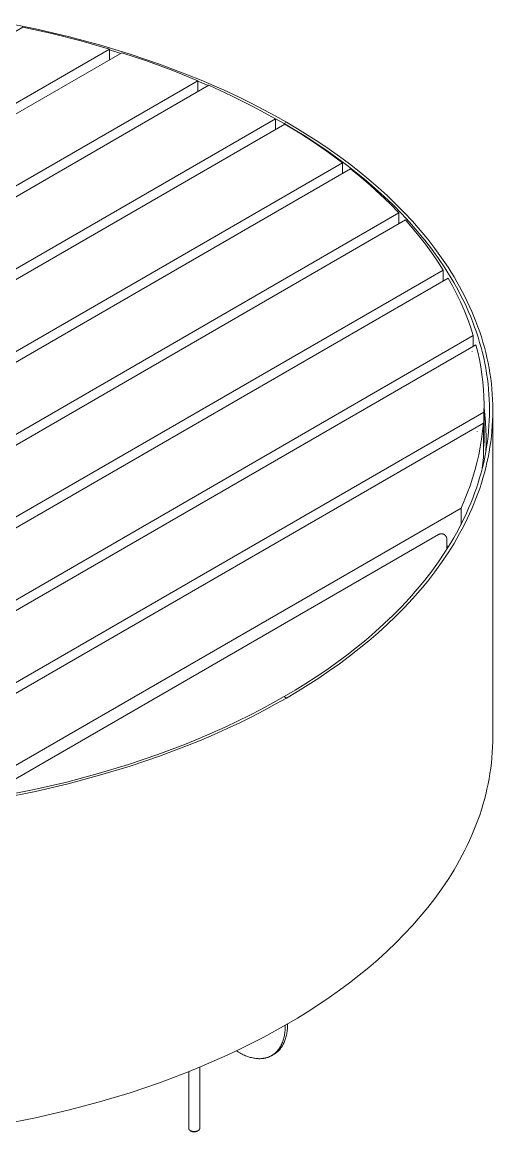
# Model space of a CAD drawing. Header units: inches. Extents: x 6 to 196, y 6 to 118.
# Drawn here: x 179.41 to 196.24, y 76.45 to 116.1 of the extents above; entities that cross this region are included whole.
import ezdxf

# ---------------------------------------------------------------- set-up
doc = ezdxf.new("R2010")
doc.units = ezdxf.units.IN
doc.layers.add('ZANO_R', color=7, linetype='Continuous', lineweight=0)

msp = doc.modelspace()

# ---------------------------------------------------------------- linework, layer by layer
at = {"layer": 'ZANO_R'}
for p, q in [((179.43276, 115.92224), (147.61706, 97.55344)), ((178.68474, 116.0996), (179.88339, 115.85995)), ((180.47346, 115.69189), (179.43276, 115.92224)), ((179.88339, 115.85995), (181.04912, 115.5884)), ((181.50697, 115.43112), (180.47346, 115.69189)), ((181.04912, 115.5884), (182.17841, 115.28691)), ((182.53238, 115.14015), (181.50697, 115.43112)), ((148.97169, 95.76388), (182.53238, 115.14015)), ((182.96811, 115.00598), (149.20408, 95.5123)), ((182.17841, 115.28691), (183.26817, 114.95757)), ((182.53238, 115.14015), (182.53238, 114.7544)), ((182.53238, 115.10754), (182.93294, 114.98567)), ((183.88709, 114.70161), (182.96811, 115.00598)), ((183.26817, 114.95757), (184.31576, 114.60258)), ((184.79623, 114.36901), (183.88709, 114.70161)), ((184.31576, 114.60258), (185.31894, 114.22424)), ((185.69467, 114.00849), (184.79623, 114.36901)), ((185.31894, 114.22424), (185.8033, 114.02705)), ((150.93177, 93.93813), (185.69467, 114.00849)), ((186.07789, 113.844), (151.21669, 93.71687)), ((185.69467, 114.00849), (185.69467, 113.62274)), ((185.69467, 113.98821), (186.05977, 113.83354)), ((185.8033, 114.02705), (186.27594, 113.82489)), ((186.88798, 113.47405), (186.07789, 113.844)), ((186.27594, 113.82489), (186.73668, 113.61807)), ((186.73668, 113.61807), (187.18541, 113.40688)), ((187.68495, 113.07663), (186.88798, 113.47405)), ((187.18541, 113.40688), (187.62201, 113.19161)), ((187.62201, 113.19161), (188.04642, 112.97254)), ((188.46787, 112.6522), (187.68495, 113.07663)), ((153.28095, 92.33702), (188.46787, 112.6522)), ((188.04642, 112.97254), (188.45856, 112.74998)), ((188.45856, 112.74998), (188.85841, 112.52419)), ((188.46787, 112.6522), (188.46787, 112.26645)), ((188.46787, 112.65021), (188.7749, 112.47597)), ((188.80194, 112.45932), (153.61501, 92.14414)), ((188.7749, 112.47597), (188.85841, 112.52419)), ((188.7749, 112.44371), (188.7749, 112.47597)), ((188.7749, 112.47597), (189.16414, 112.2462)), ((188.80013, 112.30271), (188.80005, 112.2975)), ((189.33313, 112.13748), (188.80194, 112.45932)), ((188.85841, 112.52419), (189.24949, 112.29333)), ((189.16414, 112.2462), (189.54783, 112.00936)), ((189.24949, 112.29333), (189.63498, 112.05538)), ((189.85454, 111.80002), (189.33313, 112.13748)), ((189.54783, 112.00936), (189.92548, 111.76548)), ((189.63498, 112.05538), (190.01441, 111.81035)), ((190.36572, 111.44725), (189.85454, 111.80002)), ((189.92548, 111.76548), (190.29659, 111.51459)), ((190.01441, 111.81035), (190.38728, 111.55828)), ((190.29659, 111.51459), (190.66067, 111.25673)), ((190.8662, 111.07947), (190.36572, 111.44725)), ((190.38728, 111.55828), (190.75307, 111.29921)), ((156.005, 90.95234), (190.8662, 111.07947)), ((190.66067, 111.25673), (191.01722, 110.99197)), ((190.75307, 111.29921), (191.1113, 111.0332)), ((190.8662, 111.07947), (190.8662, 110.69372)), ((191.1113, 111.0332), (191.46144, 110.76032)), ((191.15111, 110.85821), (156.38822, 90.78785)), ((191.01722, 110.99197), (191.36572, 110.72037)), ((191.51438, 110.5634), (191.15111, 110.85821)), ((191.36572, 110.72037), (191.70568, 110.44203)), ((191.46144, 110.76032), (191.803, 110.48067)), ((191.86907, 110.25833), (191.51438, 110.5634)), ((191.70568, 110.44203), (192.03657, 110.15705)), ((191.803, 110.48067), (192.13545, 110.19435)), ((192.21489, 109.94323), (191.86907, 110.25833)), ((192.03657, 110.15705), (192.3579, 109.86556)), ((192.13545, 110.19435), (192.45829, 109.90148)), ((192.55156, 109.61838), (192.21489, 109.94323)), ((192.3579, 109.86556), (192.66917, 109.56768)), ((192.45829, 109.90148), (192.77103, 109.6022)), ((192.8788, 109.28404), (192.55156, 109.61838)), ((192.66917, 109.56768), (192.96987, 109.26357)), ((192.77103, 109.6022), (193.07315, 109.29666)), ((159.11477, 89.79036), (192.8788, 109.28404)), ((192.8788, 109.28404), (192.8788, 108.89829)), ((192.96987, 109.26357), (193.25952, 108.9534)), ((193.07315, 109.29666), (193.36416, 108.98503)), ((193.1112, 109.03246), (159.55051, 89.65619)), ((193.35882, 108.75143), (193.1112, 109.03246)), ((193.25952, 108.9534), (193.53764, 108.63735)), ((193.59798, 108.46317), (193.35882, 108.75143)), ((193.36416, 108.98503), (193.64358, 108.66749)), ((193.64358, 108.66749), (193.91095, 108.34424)), ((193.53764, 108.63735), (193.80375, 108.31561)), ((193.82846, 108.16792), (193.59798, 108.46317)), ((193.80375, 108.31561), (194.05739, 107.98841)), ((193.91095, 108.34424), (194.16579, 108.01549)), ((194.05005, 107.86594), (193.82846, 108.16792)), ((194.26257, 107.55751), (194.05005, 107.86594)), ((194.05739, 107.98841), (194.29812, 107.65597)), ((194.16579, 108.01549), (194.40765, 107.68148)), ((194.46583, 107.2429), (194.26257, 107.55751)), ((194.29812, 107.65597), (194.52552, 107.31853)), ((194.40765, 107.68148), (194.63612, 107.34246)), ((162.65013, 88.8741), (194.46583, 107.2429)), ((194.46583, 107.2429), (194.46583, 106.85715)), ((194.52552, 107.31853), (194.63409, 107.14802)), ((194.63409, 107.14802), (194.73916, 106.97636)), ((194.63612, 107.34246), (194.7452, 107.17115)), ((194.7452, 107.17115), (194.85077, 106.99868)), ((194.63771, 106.95639), (163.14638, 88.77486)), ((194.79502, 106.6769), (194.63771, 106.95639)), ((194.73916, 106.97636), (194.84071, 106.80358)), ((194.94316, 106.39245), (194.79502, 106.6769)), ((194.84071, 106.80358), (194.93867, 106.62973)), ((194.85077, 106.99868), (194.95279, 106.82509)), ((194.95279, 106.82509), (195.05121, 106.65041)), ((194.93867, 106.62973), (195.033, 106.45483)), ((195.08199, 106.10333), (194.94316, 106.39245)), ((195.033, 106.45483), (195.12365, 106.27892)), ((195.05121, 106.65041), (195.14599, 106.47469)), ((195.12365, 106.27892), (195.2106, 106.10204)), ((195.14599, 106.47469), (195.23707, 106.29795)), ((195.23707, 106.29795), (195.32442, 106.12025)), ((195.21134, 105.80986), (195.08199, 106.10333)), ((195.2106, 106.10204), (195.29378, 105.92424)), ((195.29378, 105.92424), (195.37317, 105.74554)), ((195.32442, 106.12025), (195.408, 105.9416)), ((195.408, 105.9416), (195.48776, 105.76206)), ((195.33109, 105.51233), (195.21134, 105.80986)), ((195.44111, 105.21108), (195.33109, 105.51233)), ((195.37317, 105.74554), (195.44872, 105.56599)), ((195.44872, 105.56599), (195.52041, 105.38563)), ((195.48776, 105.76206), (195.56367, 105.58167)), ((195.56367, 105.58167), (195.63569, 105.40046)), ((195.54128, 104.90641), (195.44111, 105.21108)), ((195.52041, 105.38563), (195.58818, 105.2045)), ((195.58818, 105.2045), (195.65202, 105.02265)), ((195.63569, 105.40046), (195.70379, 105.21848)), ((195.70379, 105.21848), (195.76793, 105.03576)), ((166.69705, 88.25318), (195.54128, 104.90641)), ((195.54128, 104.90641), (195.54128, 104.52066)), ((195.65202, 105.02265), (195.71189, 104.84011)), ((195.71189, 104.84011), (195.76776, 104.65692)), ((195.76793, 105.03576), (195.82808, 104.85236)), ((195.82808, 104.85236), (195.88421, 104.66832)), ((195.63606, 104.57538), (167.27041, 88.19846)), ((195.50211, 104.34229), (195.49768, 104.33475)), ((195.70179, 104.3132), (195.63606, 104.57538)), ((195.75909, 104.04906), (195.70179, 104.3132)), ((195.76776, 104.65692), (195.8196, 104.47314)), ((195.8196, 104.47314), (195.86739, 104.28881)), ((195.86739, 104.28881), (195.91111, 104.10397)), ((195.88421, 104.66832), (195.9363, 104.48367)), ((195.9363, 104.48367), (195.98431, 104.29847)), ((195.98431, 104.29847), (196.02823, 104.11276)), ((195.8079, 103.78321), (195.75909, 104.04906)), ((195.91111, 104.10397), (195.95073, 103.91866)), ((195.95073, 103.91866), (195.98623, 103.73293)), ((196.02823, 104.11276), (196.06804, 103.92657)), ((196.06804, 103.92657), (196.10371, 103.73997)), ((195.84817, 103.51594), (195.8079, 103.78321)), ((195.87985, 103.24752), (195.84817, 103.51594)), ((195.98623, 103.73293), (196.01759, 103.54683)), ((196.01759, 103.54683), (196.04481, 103.3604)), ((196.10371, 103.73997), (196.13522, 103.55299)), ((196.13522, 103.55299), (196.16257, 103.36569)), ((195.90293, 102.97822), (195.87985, 103.24752)), ((196.04481, 103.3604), (196.06786, 103.17369)), ((196.06786, 103.17369), (196.08674, 102.98675)), ((196.16257, 103.36569), (196.18573, 103.1781)), ((196.18573, 103.1781), (196.20469, 102.99027)), ((195.91737, 102.70831), (195.90293, 102.97822)), ((195.92315, 102.43809), (195.91737, 102.70831)), ((196.08674, 102.98675), (196.10143, 102.79961)), ((196.10143, 102.79961), (196.11193, 102.61234)), ((196.20469, 102.99027), (196.21945, 102.80226)), ((196.21945, 102.80226), (196.23, 102.6141)), ((195.92028, 102.16781), (195.92315, 102.43809)), ((195.92348, 102.39411), (195.92348, 101.2103)), ((195.92348, 102.32041), (195.95483, 102.06474)), ((196.11193, 102.61234), (196.11823, 102.42497)), ((196.11823, 102.42497), (196.12033, 102.23756)), ((196.23, 102.6141), (196.23633, 102.42585)), ((196.23633, 102.42585), (196.23844, 102.23756)), ((171.44043, 88.03437), (195.92028, 102.16781)), ((195.92028, 102.16781), (195.92028, 102.00709)), ((195.92028, 102.00709), (195.92028, 100.94628)), ((195.95483, 102.06474), (195.97827, 101.80823)), ((196.11823, 102.05014), (196.11193, 101.86277)), ((196.12033, 102.23756), (196.11823, 102.05014)), ((196.23633, 102.04926), (196.23, 101.86101)), ((196.23844, 102.23756), (196.23633, 102.04926)), ((196.23844, 90.56866), (196.23844, 102.23756)), ((195.8997, 101.77018), (172.12915, 88.04625)), ((195.87217, 101.48502), (195.8997, 101.77018)), ((195.8997, 101.61346), (195.8997, 101.77018)), ((195.8997, 100.54864), (195.8997, 101.60945)), ((195.97827, 101.80823), (195.99379, 101.55112)), ((195.99379, 101.55112), (196.00137, 101.29365)), ((196.10143, 101.6755), (196.08674, 101.48837)), ((196.11193, 101.86277), (196.10143, 101.6755)), ((196.21945, 101.67285), (196.20469, 101.48484)), ((196.23, 101.86101), (196.21945, 101.67285)), ((195.67534, 101.47992), (195.68331, 101.49)), ((195.78966, 100.91809), (195.83548, 101.20089)), ((195.83548, 101.20089), (195.87217, 101.48502)), ((195.92028, 100.94628), (195.92348, 101.17663)), ((195.92348, 101.2103), (195.92348, 101.17663)), ((196.00137, 101.29365), (196.00101, 101.03607)), ((196.00147, 100.96807), (196.00208, 101.12841)), ((196.00222, 101.17663), (196.00222, 101.0802)), ((196.04481, 101.11471), (196.01759, 100.92829)), ((196.06786, 101.30142), (196.04481, 101.11471)), ((196.08674, 101.48837), (196.06786, 101.30142)), ((196.16257, 101.10943), (196.13522, 100.92212)), ((196.18573, 101.29702), (196.16257, 101.10943)), ((196.20469, 101.48484), (196.18573, 101.29702)), ((195.73478, 100.63692), (195.78966, 100.91809)), ((195.8997, 100.93439), (195.92028, 100.94628)), ((195.98623, 100.74218), (195.95073, 100.55646)), ((196.01759, 100.92829), (195.98623, 100.74218)), ((196.00101, 101.03607), (195.9927, 100.77862)), ((195.99776, 100.80777), (196.00147, 100.96807)), ((196.10371, 100.73514), (196.06804, 100.54854)), ((196.13522, 100.92212), (196.10371, 100.73514)), ((195.59801, 100.08058), (195.67087, 100.35765)), ((195.67087, 100.35765), (195.73478, 100.63692)), ((195.86135, 100.16208), (195.88276, 100.35514)), ((195.91111, 100.37115), (195.86739, 100.1863)), ((195.88276, 100.35514), (195.8997, 100.54864)), ((195.95073, 100.55646), (195.91111, 100.37115)), ((196.02823, 100.36236), (195.98431, 100.17664)), ((196.06804, 100.54854), (196.02823, 100.36236)), ((195.51628, 99.806), (195.59801, 100.08058)), ((195.8196, 100.00197), (195.76776, 99.81819)), ((195.86739, 100.1863), (195.8196, 100.00197)), ((195.9363, 99.99144), (195.88421, 99.8068)), ((195.98431, 100.17664), (195.9363, 99.99144)), ((195.32653, 99.26544), (195.42575, 99.5342)), ((195.42575, 99.5342), (195.51628, 99.806)), ((195.71189, 99.63501), (195.65202, 99.45247)), ((195.76776, 99.81819), (195.71189, 99.63501)), ((195.82808, 99.62275), (195.76793, 99.43935)), ((195.88421, 99.8068), (195.82808, 99.62275)), ((195.21871, 99.00002), (195.32653, 99.26544)), ((195.58818, 99.27061), (195.52041, 99.08948)), ((195.65202, 99.45247), (195.58818, 99.27061)), ((195.70379, 99.25664), (195.63569, 99.07466)), ((195.76793, 99.43935), (195.70379, 99.25664)), ((177.38069, 88.50657), (195.1024, 98.73821)), ((195.1024, 98.73821), (195.21871, 99.00002)), ((195.1024, 98.73821), (195.1024, 98.57748)), ((195.37317, 98.72957), (195.29378, 98.55088)), ((195.44872, 98.90912), (195.37317, 98.72957)), ((195.52041, 99.08948), (195.44872, 98.90912)), ((195.56367, 98.89345), (195.48776, 98.71305)), ((195.63569, 99.07466), (195.56367, 98.89345)), ((195.1024, 98.57748), (195.1024, 98.15422)), ((195.2106, 98.37307), (195.12365, 98.19619)), ((195.29378, 98.55088), (195.2106, 98.37307)), ((195.32442, 98.35487), (195.23707, 98.17716)), ((195.408, 98.53351), (195.32442, 98.35487)), ((195.48776, 98.71305), (195.408, 98.53351)), ((195.033, 98.02029), (194.93867, 97.84539)), ((195.12365, 98.19619), (195.033, 98.02029)), ((195.14599, 98.00042), (195.05121, 97.8247)), ((195.23707, 98.17716), (195.14599, 98.00042)), ((178.93362, 88.92325), (194.29914, 97.79454)), ((194.29914, 97.79454), (194.30496, 97.79777)), ((194.30496, 97.79777), (194.31088, 97.8008)), ((194.31088, 97.8008), (194.3169, 97.80363)), ((194.3169, 97.80363), (194.32301, 97.80625)), ((194.32301, 97.80625), (194.3292, 97.80866)), ((194.3292, 97.80866), (194.33548, 97.81087)), ((194.33548, 97.81087), (194.34182, 97.81286)), ((194.34182, 97.81286), (194.34823, 97.81463)), ((194.34823, 97.81463), (194.35469, 97.81619)), ((194.35469, 97.81619), (194.36121, 97.81753)), ((194.36121, 97.81753), (194.36776, 97.81865)), ((194.36776, 97.81865), (194.37435, 97.81954)), ((194.37435, 97.81954), (194.38097, 97.82021)), ((194.38097, 97.82021), (194.3876, 97.82066)), ((194.3876, 97.82066), (194.39425, 97.82089)), ((194.39425, 97.82089), (194.4009, 97.82089)), ((194.4009, 97.82089), (194.40754, 97.82066)), ((194.40754, 97.82066), (194.41418, 97.82021)), ((194.41418, 97.82021), (194.42079, 97.81954)), ((194.42079, 97.81954), (194.42738, 97.81865)), ((194.42738, 97.81865), (194.43393, 97.81753)), ((194.43393, 97.81753), (194.44045, 97.81619)), ((194.44045, 97.81619), (194.44691, 97.81463)), ((194.44691, 97.81463), (194.45332, 97.81286)), ((194.45332, 97.81286), (194.45966, 97.81087)), ((194.45966, 97.81087), (194.46594, 97.80866)), ((194.46594, 97.80866), (194.47213, 97.80625)), ((194.47213, 97.80625), (194.47824, 97.80363)), ((194.47824, 97.80363), (194.48426, 97.8008)), ((194.48426, 97.8008), (194.49018, 97.79777)), ((194.49018, 97.79777), (194.496, 97.79454)), ((194.496, 97.79454), (194.5017, 97.79112)), ((194.5017, 97.79112), (194.50728, 97.78751)), ((194.50728, 97.78751), (194.51274, 97.78371)), ((194.51274, 97.78371), (194.51806, 97.77973)), ((194.51806, 97.77973), (194.52325, 97.77557)), ((194.52325, 97.77557), (194.5283, 97.77124)), ((194.5283, 97.77124), (194.53319, 97.76674)), ((194.53319, 97.76674), (194.53794, 97.76208)), ((194.53794, 97.76208), (194.54252, 97.75726)), ((194.54252, 97.75726), (194.54693, 97.75229)), ((194.54693, 97.75229), (194.55118, 97.74717)), ((194.55118, 97.74717), (194.55525, 97.74191)), ((194.55525, 97.74191), (194.55914, 97.73652)), ((194.55914, 97.73652), (194.56284, 97.731)), ((194.56284, 97.731), (194.56636, 97.72535)), ((194.56636, 97.72535), (194.56969, 97.7196)), ((194.56969, 97.7196), (194.57282, 97.71373)), ((194.57282, 97.71373), (194.57574, 97.70776)), ((194.57574, 97.70776), (194.57847, 97.70169)), ((194.57847, 97.70169), (194.58099, 97.69554)), ((194.58099, 97.69554), (194.5833, 97.6893)), ((194.5833, 97.6893), (194.58539, 97.68299)), ((194.58539, 97.68299), (194.58728, 97.67662)), ((194.58728, 97.67662), (194.58894, 97.67018)), ((194.58894, 97.67018), (194.59039, 97.66369)), ((194.59039, 97.66369), (194.59162, 97.65715)), ((194.59162, 97.65715), (194.59263, 97.65058)), ((194.59263, 97.65058), (194.59341, 97.64398)), ((194.59341, 97.64398), (194.59397, 97.63735)), ((194.59397, 97.63735), (194.59431, 97.63071)), ((194.59431, 97.63071), (194.59442, 97.62406)), ((194.59442, 97.62406), (194.59442, 97.26403)), ((194.84071, 97.67153), (194.73916, 97.49875)), ((194.93867, 97.84539), (194.84071, 97.67153)), ((194.95279, 97.65003), (194.85077, 97.47644)), ((195.05121, 97.8247), (194.95279, 97.65003)), ((194.52552, 97.15658), (194.29812, 96.81915)), ((194.63409, 97.32709), (194.52552, 97.15658)), ((194.59442, 97.38211), (194.60093, 97.38058)), ((194.59442, 97.32688), (194.62346, 97.31011)), ((194.60093, 97.38058), (194.60739, 97.37883)), ((194.60739, 97.37883), (194.61378, 97.37687)), ((194.61378, 97.37687), (194.62011, 97.37469)), ((194.62011, 97.37469), (194.62636, 97.37232)), ((194.62636, 97.37232), (194.63252, 97.36973)), ((194.63252, 97.36973), (194.63861, 97.36695)), ((194.73916, 97.49875), (194.63409, 97.32709)), ((194.7452, 97.30397), (194.63612, 97.13265)), ((194.63861, 97.36695), (194.64459, 97.36397)), ((194.64459, 97.36397), (194.65048, 97.36079)), ((194.65048, 97.36079), (194.65381, 97.35881)), ((194.85077, 97.47644), (194.7452, 97.30397)), ((194.29812, 96.81915), (194.05739, 96.48671)), ((194.40765, 96.79363), (194.16579, 96.45962)), ((194.63612, 97.13265), (194.40765, 96.79363)), ((194.05739, 96.48671), (193.80375, 96.1595)), ((194.16579, 96.45962), (193.91095, 96.13088)), ((193.80375, 96.1595), (193.53764, 95.83777)), ((193.91095, 96.13088), (193.64358, 95.80763)), ((193.53764, 95.83777), (193.25952, 95.52171)), ((193.64358, 95.80763), (193.36416, 95.49008)), ((192.96987, 95.21154), (192.66917, 94.90743)), ((193.07315, 95.17845), (192.77103, 94.87291)), ((193.25952, 95.52171), (192.96987, 95.21154)), ((193.36416, 95.49008), (193.07315, 95.17845)), ((192.66917, 94.90743), (192.3579, 94.60955)), ((192.77103, 94.87291), (192.45829, 94.57363)), ((192.3579, 94.60955), (192.03657, 94.31806)), ((192.45829, 94.57363), (192.13545, 94.28076)), ((191.70568, 94.03308), (191.36572, 93.75474)), ((191.803, 93.99444), (191.46144, 93.71479)), ((192.03657, 94.31806), (191.70568, 94.03308)), ((192.13545, 94.28076), (191.803, 93.99444)), ((191.36572, 93.75474), (191.01722, 93.48315)), ((191.46144, 93.71479), (191.1113, 93.44192)), ((190.66067, 93.21838), (190.29659, 92.96053)), ((190.75307, 93.17591), (190.38728, 92.91683)), ((191.01722, 93.48315), (190.66067, 93.21838)), ((191.1113, 93.44192), (190.75307, 93.17591)), ((190.29659, 92.96053), (189.92548, 92.70963)), ((190.38728, 92.91683), (190.01441, 92.66476)), ((189.54783, 92.46575), (189.16414, 92.22892)), ((189.63498, 92.41973), (189.24949, 92.18178)), ((189.92548, 92.70963), (189.54783, 92.46575)), ((190.01441, 92.66476), (189.63498, 92.41973)), ((188.7749, 91.99914), (188.37692, 91.77441)), ((189.16414, 92.22892), (188.7749, 91.99914)), ((188.85841, 91.95092), (188.7749, 91.99914)), ((189.24949, 92.18178), (188.85841, 91.95092)), ((188.37692, 91.77441), (187.9667, 91.55289)), ((188.45856, 91.72514), (188.04642, 91.50257)), ((188.85841, 91.95092), (188.45856, 91.72514)), ((187.54429, 91.33486), (187.10973, 91.12059)), ((187.62201, 91.28351), (187.18541, 91.06824)), ((187.9667, 91.55289), (187.54429, 91.33486)), ((188.04642, 91.50257), (187.62201, 91.28351)), ((186.66311, 90.91039), (186.20452, 90.70454)), ((186.73668, 90.85704), (186.27594, 90.65022)), ((187.10973, 91.12059), (186.66311, 90.91039)), ((187.18541, 91.06824), (186.73668, 90.85704)), ((185.73411, 90.50333), (185.25201, 90.30706)), ((185.8033, 90.44807), (185.31894, 90.25087)), ((186.20452, 90.70454), (185.73411, 90.50333)), ((186.27594, 90.65022), (185.8033, 90.44807)), ((196.23633, 90.38036), (196.23844, 90.56866)), ((185.25201, 90.30706), (184.25353, 89.93049)), ((185.31894, 90.25087), (184.31576, 89.87253)), ((196.20469, 89.81594), (196.21945, 90.00396)), ((196.21945, 90.00396), (196.23, 90.19211)), ((196.23, 90.19211), (196.23633, 90.38036)), ((184.25353, 89.93049), (183.21086, 89.57717)), ((184.31576, 89.87253), (183.26817, 89.51755)), ((196.16257, 89.44053), (196.18573, 89.62812)), ((196.18573, 89.62812), (196.20469, 89.81594)), ((182.12621, 89.24937), (181.00221, 88.94929)), ((183.21086, 89.57717), (182.12621, 89.24937)), ((183.26817, 89.51755), (182.17841, 89.1882)), ((196.10371, 89.06624), (196.13522, 89.25322)), ((196.13522, 89.25322), (196.16257, 89.44053)), ((181.00221, 88.94929), (179.84195, 88.67902)), ((181.04912, 88.88671), (179.88339, 88.61516)), ((182.17841, 89.1882), (181.04912, 88.88671)), ((196.02823, 88.69346), (196.06804, 88.87964)), ((196.06804, 88.87964), (196.10371, 89.06624)), ((179.84195, 88.67902), (178.64891, 88.44049)), ((179.88339, 88.61516), (178.68474, 88.37551)), ((195.9363, 88.32254), (195.98431, 88.50775)), ((195.98431, 88.50775), (196.02823, 88.69346)), ((195.82808, 87.95385), (195.88421, 88.1379)), ((195.88421, 88.1379), (195.9363, 88.32254)), ((195.70379, 87.58774), (195.76793, 87.77045)), ((195.76793, 87.77045), (195.82808, 87.95385)), ((195.56367, 87.22455), (195.63569, 87.40576)), ((195.63569, 87.40576), (195.70379, 87.58774)), ((195.32442, 86.68597), (195.408, 86.86461)), ((195.408, 86.86461), (195.48776, 87.04415)), ((195.48776, 87.04415), (195.56367, 87.22455)), ((195.14599, 86.33153), (195.23707, 86.50826)), ((195.23707, 86.50826), (195.32442, 86.68597)), ((194.95279, 85.98113), (195.05121, 86.1558)), ((195.05121, 86.1558), (195.14599, 86.33153)), ((194.7452, 85.63507), (194.85077, 85.80754)), ((194.85077, 85.80754), (194.95279, 85.98113)), ((194.40765, 85.12473), (194.63612, 85.46376)), ((194.63612, 85.46376), (194.7452, 85.63507)), ((194.16579, 84.79072), (194.40765, 85.12473)), ((193.64358, 84.13873), (193.91095, 84.46198)), ((193.91095, 84.46198), (194.16579, 84.79072)), ((193.36416, 83.82119), (193.64358, 84.13873)), ((193.07315, 83.50955), (193.36416, 83.82119)), ((192.77103, 83.20401), (193.07315, 83.50955)), ((192.13545, 82.61186), (192.45829, 82.90473)), ((192.45829, 82.90473), (192.77103, 83.20401)), ((191.803, 82.32554), (192.13545, 82.61186)), ((191.46144, 82.0459), (191.803, 82.32554)), ((190.75307, 81.50701), (191.1113, 81.77302)), ((191.1113, 81.77302), (191.46144, 82.0459)), ((190.38728, 81.24794), (190.75307, 81.50701)), ((189.63498, 80.75083), (190.01441, 80.99586)), ((190.01441, 80.99586), (190.38728, 81.24794)), ((188.85841, 80.28203), (189.24949, 80.51288)), ((189.24949, 80.51288), (189.63498, 80.75083)), ((188.45856, 80.05624), (188.85841, 80.28203)), ((188.81203, 80.11435), (188.8084, 80.06835)), ((188.81461, 80.16085), (188.81203, 80.11435)), ((188.81615, 80.20779), (188.81461, 80.16085)), ((188.81666, 80.25513), (188.81615, 80.20779)), ((188.81665, 80.25792), (188.81661, 80.25795)), ((188.90017, 80.30614), (188.81665, 80.25792)), ((188.81666, 80.25513), (188.81665, 80.25792)), ((188.88804, 80.07827), (188.89243, 80.12236)), ((188.89243, 80.12236), (188.89584, 80.16696)), ((188.89584, 80.16696), (188.89825, 80.21202)), ((188.89825, 80.21202), (188.8997, 80.2575)), ((188.8997, 80.2575), (188.90017, 80.30335)), ((188.90012, 80.30616), (188.90017, 80.30614)), ((188.90017, 80.30335), (188.90017, 80.30614)), ((187.62201, 79.61461), (188.04642, 79.83367)), ((188.04642, 79.83367), (188.45856, 80.05624)), ((188.74077, 79.7242), (188.7275, 79.68488)), ((188.75299, 79.76445), (188.74077, 79.7242)), ((188.76413, 79.80558), (188.75299, 79.76445)), ((188.7742, 79.84755), (188.76413, 79.80558)), ((188.78319, 79.89032), (188.7742, 79.84755)), ((188.79111, 79.93383), (188.78319, 79.89032)), ((188.78874, 79.675), (188.80316, 79.71161)), ((188.79794, 79.97804), (188.79111, 79.93383)), ((188.80371, 80.02289), (188.79794, 79.97804)), ((188.80316, 79.71161), (188.8166, 79.74916)), ((188.8084, 80.06835), (188.80371, 80.02289)), ((188.8166, 79.74916), (188.82905, 79.78759)), ((188.82905, 79.78759), (188.84051, 79.82689)), ((188.84051, 79.82689), (188.85095, 79.86699)), ((188.85095, 79.86699), (188.86039, 79.90787)), ((188.86039, 79.90787), (188.86882, 79.94948)), ((188.86882, 79.94948), (188.87623, 79.99178)), ((188.87623, 79.99178), (188.88264, 80.03472)), ((188.88264, 80.03472), (188.88804, 80.07827)), ((186.73668, 79.18814), (187.18541, 79.39934)), ((187.10468, 79.3154), (187.06347, 79.34096)), ((187.14611, 79.29088), (187.10468, 79.3154)), ((187.18541, 79.39934), (187.62201, 79.61461)), ((188.49078, 79.29875), (188.47812, 79.28649)), ((188.50324, 79.31133), (188.49078, 79.29875)), ((188.5155, 79.32424), (188.50324, 79.31133)), ((188.52755, 79.33747), (188.5155, 79.32424)), ((188.51949, 79.2974), (188.53234, 79.30823)), ((188.53939, 79.35102), (188.52755, 79.33747)), ((188.53234, 79.30823), (188.54501, 79.31937)), ((188.55102, 79.36489), (188.53939, 79.35102)), ((188.54501, 79.31937), (188.55751, 79.33083)), ((188.56244, 79.37907), (188.55102, 79.36489)), ((188.55751, 79.33083), (188.56983, 79.34259)), ((188.57363, 79.39357), (188.56244, 79.37907)), ((188.56983, 79.34259), (188.58197, 79.35465)), ((188.5846, 79.40838), (188.57363, 79.39357)), ((188.58197, 79.35465), (188.59392, 79.36702)), ((188.59535, 79.4235), (188.5846, 79.40838)), ((188.59392, 79.36702), (188.60567, 79.3797)), ((188.60587, 79.43892), (188.59535, 79.4235)), ((188.60567, 79.3797), (188.61724, 79.39268)), ((188.61615, 79.45465), (188.60587, 79.43892)), ((188.6262, 79.47068), (188.61615, 79.45465)), ((188.61724, 79.39268), (188.6286, 79.40595)), ((188.63601, 79.487), (188.6262, 79.47068)), ((188.6286, 79.40595), (188.63977, 79.41953)), ((188.64558, 79.50361), (188.63601, 79.487)), ((188.63977, 79.41953), (188.65073, 79.4334)), ((188.65491, 79.52051), (188.64558, 79.50361)), ((188.65073, 79.4334), (188.66148, 79.44756)), ((188.66398, 79.53769), (188.65491, 79.52051)), ((188.66148, 79.44756), (188.67202, 79.46202)), ((188.67282, 79.55516), (188.66398, 79.53769)), ((188.67202, 79.46202), (188.68235, 79.47676)), ((188.6814, 79.5729), (188.67282, 79.55516)), ((188.69779, 79.60919), (188.6814, 79.5729)), ((188.68235, 79.47676), (188.69247, 79.49179)), ((188.69247, 79.49179), (188.70236, 79.5071)), ((188.71317, 79.64653), (188.69779, 79.60919)), ((188.70236, 79.5071), (188.71203, 79.52269)), ((188.71203, 79.52269), (188.72148, 79.53856)), ((188.7275, 79.68488), (188.71317, 79.64653)), ((188.72148, 79.53856), (188.73071, 79.55469)), ((188.73071, 79.55469), (188.7397, 79.5711)), ((188.7397, 79.5711), (188.75699, 79.60471)), ((188.75699, 79.60471), (188.77334, 79.63936)), ((188.77334, 79.63936), (188.78874, 79.675)), ((185.8033, 78.77917), (186.27594, 78.98132)), ((186.27594, 78.98132), (186.73668, 79.18814)), ((187.18773, 79.26744), (187.14611, 79.29088)), ((187.22949, 79.24513), (187.18773, 79.26744)), ((187.27136, 79.22397), (187.22949, 79.24513)), ((187.3133, 79.20401), (187.27136, 79.22397)), ((187.35528, 79.18527), (187.3133, 79.20401)), ((187.39724, 79.16778), (187.35528, 79.18527)), ((187.43914, 79.15156), (187.39724, 79.16778)), ((187.48096, 79.13666), (187.43914, 79.15156)), ((187.52263, 79.12308), (187.48096, 79.13666)), ((187.56413, 79.11085), (187.52263, 79.12308)), ((187.60541, 79.09998), (187.56413, 79.11085)), ((187.64643, 79.0905), (187.60541, 79.09998)), ((187.68715, 79.08241), (187.64643, 79.0905)), ((187.72753, 79.07572), (187.68715, 79.08241)), ((187.76752, 79.07045), (187.72753, 79.07572)), ((187.80709, 79.0666), (187.76752, 79.07045)), ((187.8267, 79.0652), (187.80709, 79.0666)), ((187.8462, 79.06416), (187.8267, 79.0652)), ((187.86557, 79.06347), (187.8462, 79.06416)), ((187.88481, 79.06314), (187.86557, 79.06347)), ((187.90391, 79.06316), (187.88481, 79.06314)), ((187.92288, 79.06353), (187.90391, 79.06316)), ((187.94171, 79.06425), (187.92288, 79.06353)), ((187.96039, 79.06533), (187.94171, 79.06425)), ((187.97892, 79.06675), (187.96039, 79.06533)), ((187.99729, 79.06852), (187.97892, 79.06675)), ((188.01551, 79.07064), (187.99729, 79.06852)), ((188.03356, 79.0731), (188.01551, 79.07064)), ((188.05145, 79.07591), (188.03356, 79.0731)), ((188.06917, 79.07905), (188.05145, 79.07591)), ((188.08671, 79.08254), (188.06917, 79.07905)), ((188.10407, 79.08635), (188.08671, 79.08254)), ((188.12126, 79.09051), (188.10407, 79.08635)), ((188.13826, 79.09499), (188.12126, 79.09051)), ((188.15507, 79.0998), (188.13826, 79.09499)), ((188.1717, 79.10494), (188.15507, 79.0998)), ((188.18813, 79.1104), (188.1717, 79.10494)), ((188.20436, 79.11618), (188.18813, 79.1104)), ((188.2204, 79.12227), (188.20436, 79.11618)), ((188.23624, 79.12868), (188.2204, 79.12227)), ((188.25187, 79.13539), (188.23624, 79.12868)), ((188.26729, 79.14241), (188.25187, 79.13539)), ((188.28251, 79.14973), (188.26729, 79.14241)), ((188.29752, 79.15735), (188.28251, 79.14973)), ((188.31236, 79.16528), (188.29752, 79.15735)), ((188.32706, 79.17355), (188.31236, 79.16528)), ((188.34161, 79.18215), (188.32706, 79.17355)), ((188.41094, 79.22198), (188.33437, 79.17777)), ((188.35601, 79.19108), (188.34161, 79.18215)), ((188.37026, 79.20035), (188.35601, 79.19108)), ((188.38435, 79.20996), (188.37026, 79.20035)), ((188.39827, 79.21989), (188.38435, 79.20996)), ((188.41202, 79.23016), (188.39827, 79.21989)), ((188.41094, 79.22198), (188.42503, 79.23031)), ((188.42561, 79.24077), (188.41202, 79.23016)), ((188.42503, 79.23031), (188.43898, 79.23896)), ((188.43901, 79.2517), (188.42561, 79.24077)), ((188.43898, 79.23896), (188.45279, 79.24791)), ((188.45224, 79.26297), (188.43901, 79.2517)), ((188.46527, 79.27457), (188.45224, 79.26297)), ((188.45279, 79.24791), (188.46644, 79.25718)), ((188.47812, 79.28649), (188.46527, 79.27457)), ((188.46644, 79.25718), (188.47994, 79.26677)), ((188.47994, 79.26677), (188.49329, 79.27667)), ((188.49329, 79.27667), (188.50647, 79.28688)), ((188.50647, 79.28688), (188.51949, 79.2974)), ((184.31576, 78.20363), (185.31894, 78.58197)), ((185.31894, 78.58197), (185.8033, 78.77917)), ((185.36264, 76.5717), (185.36264, 78.59936)), ((185.75634, 78.75961), (185.75634, 76.5717)), ((183.26817, 77.84865), (184.31576, 78.20363)), ((182.17841, 77.51931), (183.26817, 77.84865)), ((181.04912, 77.21781), (182.17841, 77.51931)), ((178.68474, 76.70661), (179.88339, 76.94627)), ((179.88339, 76.94627), (181.04912, 77.21781)), ((185.36304, 76.56827), (185.36264, 76.5717)), ((185.36357, 76.56486), (185.36304, 76.56827)), ((185.36421, 76.56147), (185.36357, 76.56486)), ((185.36497, 76.55811), (185.36421, 76.56147)), ((185.36585, 76.55477), (185.36497, 76.55811)), ((185.36684, 76.55146), (185.36585, 76.55477)), ((185.36795, 76.54819), (185.36684, 76.55146)), ((185.36917, 76.54496), (185.36795, 76.54819)), ((185.3705, 76.54178), (185.36917, 76.54496)), ((185.37194, 76.53864), (185.3705, 76.54178)), ((185.37349, 76.53556), (185.37194, 76.53864)), ((185.37514, 76.53253), (185.37349, 76.53556)), ((185.37691, 76.52956), (185.37514, 76.53253)), ((185.37877, 76.52666), (185.37691, 76.52956)), ((185.38073, 76.52382), (185.37877, 76.52666)), ((185.38279, 76.52105), (185.38073, 76.52382)), ((185.73816, 76.52399), (185.73607, 76.52147)), ((185.74015, 76.52656), (185.73816, 76.52399)), ((185.74204, 76.52917), (185.74015, 76.52656)), ((185.74382, 76.53182), (185.74204, 76.52917)), ((185.74468, 76.53316), (185.74382, 76.53182)), ((185.7455, 76.53451), (185.74468, 76.53316)), ((185.7463, 76.53586), (185.7455, 76.53451)), ((185.74707, 76.53723), (185.7463, 76.53586)), ((185.74781, 76.5386), (185.74707, 76.53723)), ((185.74852, 76.53998), (185.74781, 76.5386)), ((185.7492, 76.54137), (185.74852, 76.53998)), ((185.74985, 76.54276), (185.7492, 76.54137)), ((185.75048, 76.54417), (185.74985, 76.54276)), ((185.75107, 76.54558), (185.75048, 76.54417)), ((185.75163, 76.54699), (185.75107, 76.54558)), ((185.75216, 76.54841), (185.75163, 76.54699)), ((185.75267, 76.54984), (185.75216, 76.54841)), ((185.75314, 76.55127), (185.75267, 76.54984)), ((185.75357, 76.55271), (185.75314, 76.55127)), ((185.75398, 76.55415), (185.75357, 76.55271)), ((185.75436, 76.5556), (185.75398, 76.55415)), ((185.7547, 76.55705), (185.75436, 76.5556)), ((185.75501, 76.55851), (185.7547, 76.55705)), ((185.75529, 76.55996), (185.75501, 76.55851)), ((185.75554, 76.56143), (185.75529, 76.55996)), ((185.75575, 76.56289), (185.75554, 76.56143)), ((185.75593, 76.56435), (185.75575, 76.56289)), ((185.75608, 76.56582), (185.75593, 76.56435)), ((185.75619, 76.56729), (185.75608, 76.56582)), ((185.75628, 76.56876), (185.75619, 76.56729)), ((185.75633, 76.57023), (185.75628, 76.56876)), ((185.75634, 76.5717), (185.75633, 76.57023)), ((185.38495, 76.51835), (185.38279, 76.52105)), ((185.3872, 76.51573), (185.38495, 76.51835)), ((185.38953, 76.5132), (185.3872, 76.51573)), ((185.39196, 76.51074), (185.38953, 76.5132)), ((185.39447, 76.50837), (185.39196, 76.51074)), ((185.39706, 76.50609), (185.39447, 76.50837)), ((185.39972, 76.5039), (185.39706, 76.50609)), ((185.40247, 76.5018), (185.39972, 76.5039)), ((185.40528, 76.4998), (185.40247, 76.5018)), ((185.40816, 76.4979), (185.40528, 76.4998)), ((185.41111, 76.4961), (185.40816, 76.4979)), ((185.41411, 76.49441), (185.41111, 76.4961)), ((185.41718, 76.49282), (185.41411, 76.49441)), ((185.4203, 76.49134), (185.41718, 76.49282)), ((185.42342, 76.48957), (185.4203, 76.49134)), ((185.4234, 76.48954), (185.44335, 76.47803)), ((185.42664, 76.48784), (185.42342, 76.48957)), ((185.42995, 76.48612), (185.42664, 76.48784)), ((185.43337, 76.48444), (185.42995, 76.48612)), ((185.43687, 76.48279), (185.43337, 76.48444)), ((185.44047, 76.48118), (185.43687, 76.48279)), ((185.44416, 76.4796), (185.44047, 76.48118)), ((185.44335, 76.47803), (185.45138, 76.47413)), ((185.44795, 76.47806), (185.44416, 76.4796)), ((185.45578, 76.4751), (185.44795, 76.47806)), ((185.45138, 76.47413), (185.45954, 76.47051)), ((185.46397, 76.47233), (185.45578, 76.4751)), ((185.45954, 76.47051), (185.46782, 76.46718)), ((185.47248, 76.46975), (185.46397, 76.47233)), ((185.46782, 76.46718), (185.47621, 76.46414)), ((185.48131, 76.4674), (185.47248, 76.46975)), ((185.47621, 76.46414), (185.48471, 76.46139)), ((185.49041, 76.46528), (185.48131, 76.4674)), ((185.48471, 76.46139), (185.49329, 76.45894)), ((185.49978, 76.46341), (185.49041, 76.46528)), ((185.49329, 76.45894), (185.50195, 76.45679)), ((185.50937, 76.4618), (185.49978, 76.46341)), ((185.50195, 76.45679), (185.51069, 76.45494)), ((185.51915, 76.46046), (185.50937, 76.4618)), ((185.51069, 76.45494), (185.51948, 76.45339)), ((185.5291, 76.45941), (185.51915, 76.46046)), ((185.51948, 76.45339), (185.52832, 76.45215)), ((185.52832, 76.45215), (185.5372, 76.45122)), ((185.53916, 76.45866), (185.5291, 76.45941)), ((185.5372, 76.45122), (185.5461, 76.4506)), ((185.5493, 76.4582), (185.53916, 76.45866)), ((185.5461, 76.4506), (185.55503, 76.45029)), ((185.55949, 76.45805), (185.5493, 76.4582)), ((185.55503, 76.45029), (185.56395, 76.45029)), ((185.56968, 76.4582), (185.55949, 76.45805)), ((185.56395, 76.45029), (185.57288, 76.4506)), ((185.57982, 76.45866), (185.56968, 76.4582)), ((185.57288, 76.4506), (185.58178, 76.45122)), ((185.58988, 76.45941), (185.57982, 76.45866)), ((185.58178, 76.45122), (185.59066, 76.45215)), ((185.59983, 76.46046), (185.58988, 76.45941)), ((185.59066, 76.45215), (185.5995, 76.45339)), ((185.5995, 76.45339), (185.60829, 76.45494)), ((185.60961, 76.4618), (185.59983, 76.46046)), ((185.60829, 76.45494), (185.61703, 76.45679)), ((185.6192, 76.46341), (185.60961, 76.4618)), ((185.61703, 76.45679), (185.62569, 76.45894)), ((185.62857, 76.46528), (185.6192, 76.46341)), ((185.62569, 76.45894), (185.63427, 76.46139)), ((185.63768, 76.4674), (185.62857, 76.46528)), ((185.63427, 76.46139), (185.64277, 76.46414)), ((185.6465, 76.46975), (185.63768, 76.4674)), ((185.64277, 76.46414), (185.65116, 76.46718)), ((185.65501, 76.47233), (185.6465, 76.46975)), ((185.65116, 76.46718), (185.65944, 76.47051)), ((185.6632, 76.4751), (185.65501, 76.47233)), ((185.65944, 76.47051), (185.6676, 76.47413)), ((185.67103, 76.47806), (185.6632, 76.4751)), ((185.6676, 76.47413), (185.67563, 76.47803)), ((185.67482, 76.4796), (185.67103, 76.47806)), ((185.67851, 76.48118), (185.67482, 76.4796)), ((185.67563, 76.47803), (185.69558, 76.48954)), ((185.68211, 76.48279), (185.67851, 76.48118)), ((185.68561, 76.48444), (185.68211, 76.48279)), ((185.68903, 76.48612), (185.68561, 76.48444)), ((185.69234, 76.48784), (185.68903, 76.48612)), ((185.69556, 76.48957), (185.69234, 76.48784)), ((185.69869, 76.49134), (185.69556, 76.48957)), ((185.70174, 76.49314), (185.69869, 76.49134)), ((185.70475, 76.495), (185.70174, 76.49314)), ((185.70772, 76.49692), (185.70475, 76.495)), ((185.71063, 76.49888), (185.70772, 76.49692)), ((185.71349, 76.50091), (185.71063, 76.49888)), ((185.71629, 76.50299), (185.71349, 76.50091)), ((185.71902, 76.50512), (185.71629, 76.50299)), ((185.72169, 76.5073), (185.71902, 76.50512)), ((185.72429, 76.50954), (185.72169, 76.5073)), ((185.72681, 76.51183), (185.72429, 76.50954)), ((185.72925, 76.51417), (185.72681, 76.51183)), ((185.73161, 76.51655), (185.72925, 76.51417)), ((185.73389, 76.51899), (185.73161, 76.51655)), ((185.73607, 76.52147), (185.73389, 76.51899))]:
    msp.add_line(p, q, dxfattribs=at)

doc.saveas('drawing.dxf')
